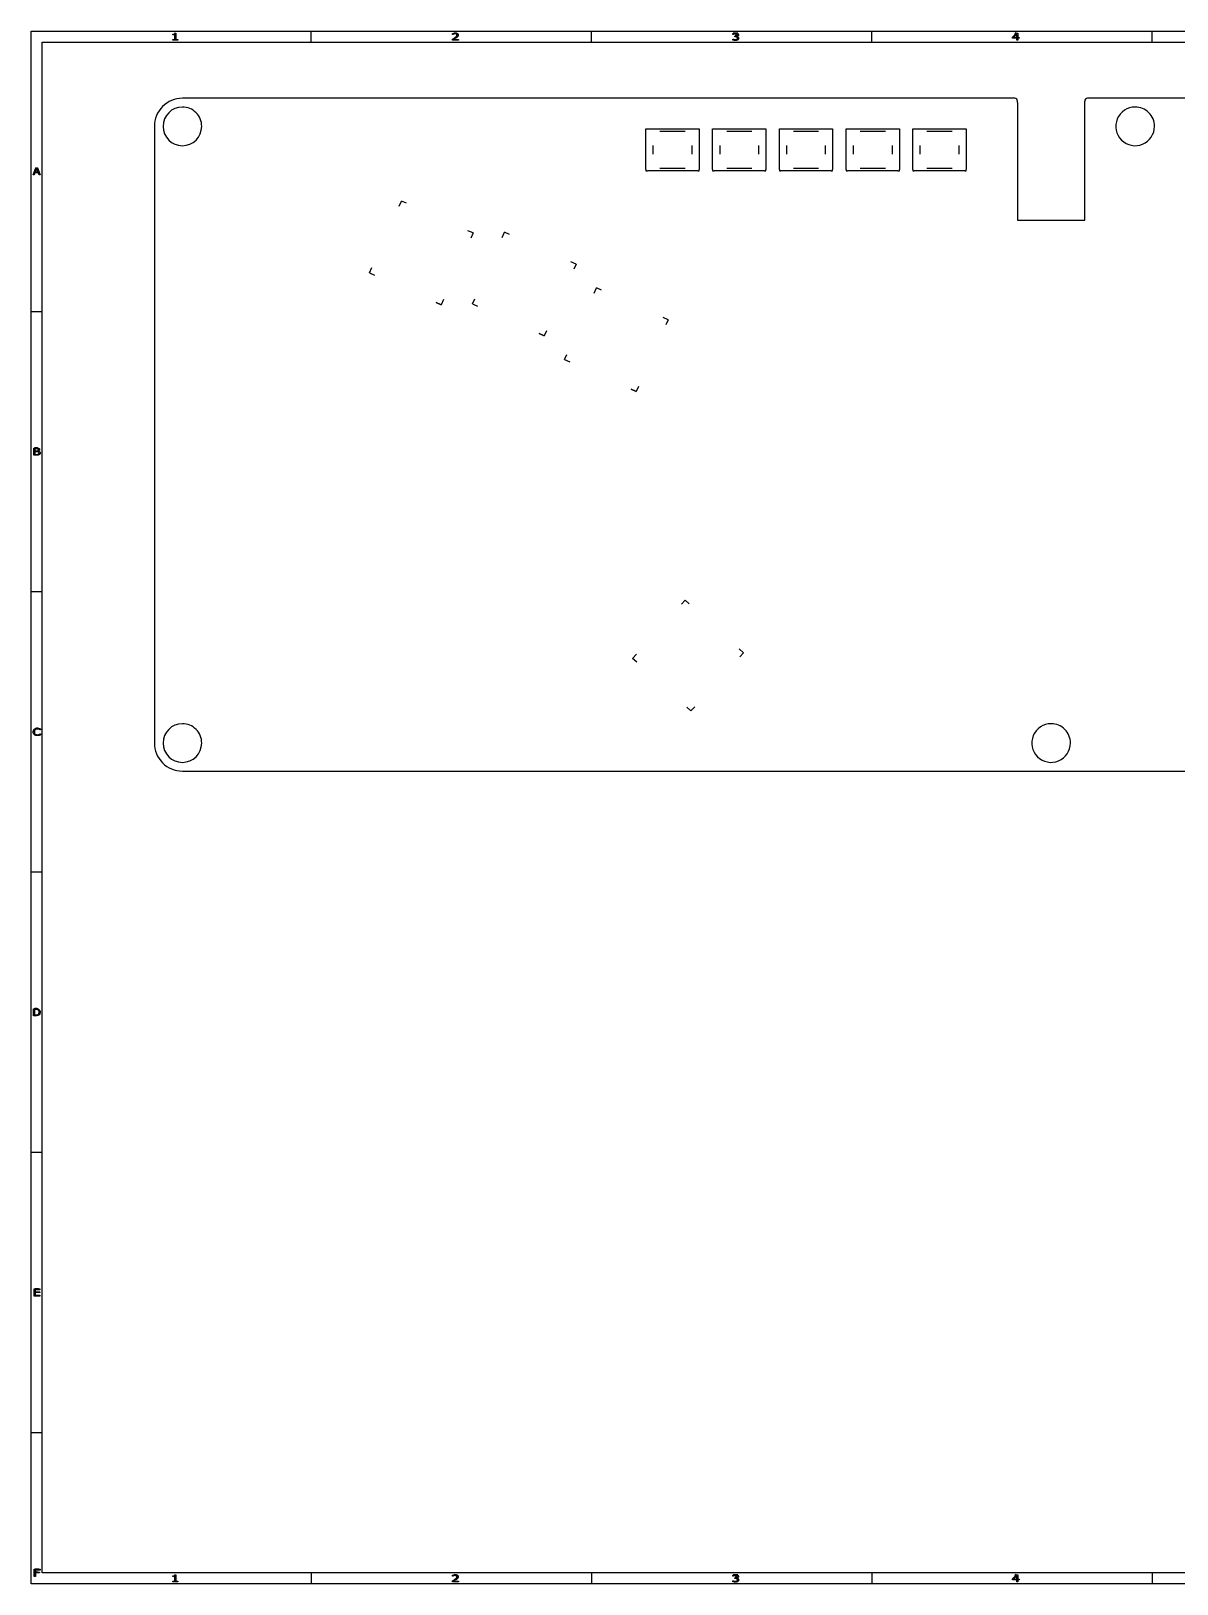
# Model space of a CAD drawing. Header units: millimetres. Extents: x 10 to 410, y 10 to 287.
# Drawn here: x 10 to 214.4, y 10 to 287 of the extents above; entities that cross this region are included whole.
import ezdxf

# ---------------------------------------------------------------- set-up
doc = ezdxf.new("R2010")
doc.units = ezdxf.units.MM
doc.layers.get('0').update_dxf_attribs({"linetype": 'CONTINUOUS'})

msp = doc.modelspace()

# ---------------------------------------------------------------- linework, layer by layer
at = {"color": 7}
for points in [[(10, 287.0022), (409.989, 287.0022), (409.989, 10), (10, 10)], [(136.13854, 285.959079)], [(186.31951, 285.706816), (186.07711, 285.706816), (186.07711, 285.3522), (185.86651, 285.3522), (185.86651, 285.706816), (185.08446, 285.706816), (185.08446, 285.901474), (185.87529, 286.612397), (186.07711, 286.612397), (186.07711, 285.84223), (186.31951, 285.84223)], [(185.86651, 285.84223), (185.86651, 286.410969), (185.23363, 285.84223)], [(12, 285.0022), (407.989, 285.0022), (407.989, 12), (12, 12)], [(37, 273.4522)], [(207, 273.4522)], [(11.627927, 261.352198), (11.431351, 261.352198), (11.295331, 261.703429), (10.695353, 261.703429), (10.559333, 261.352198), (10.372073, 261.352198), (10.877023, 262.612396), (11.122977, 262.612396)], [(11.238501, 261.847306), (10.995342, 262.465979), (10.751251, 261.847306)], [(82.2625, 238.6024), (83.1761, 238.1957)], [(100.6341, 233.0295), (101.5477, 232.6227)], [(117.0686, 223.1057), (117.9822, 222.699)], [(11.305638, 212.307679)], [(11.440419, 211.733074)], [(11.659043, 211.739782)], [(136.4412, 175.3756), (137.1103, 176.1188)], [(37, 163.4522)], [(192, 163.4522)], [(10.6595, 111.4086), (10.6595, 112.7086), (10.969, 112.7086), (11.1548, 112.6467), (11.2786, 112.5229), (11.3405, 112.3991), (11.4024, 112.1515), (11.4024, 111.9657), (11.3405, 111.7181), (11.2786, 111.5943), (11.1548, 111.4705), (10.969, 111.4086)], [(11.436238, 111.98402)], [(11.631689, 111.98101)], [(11.562832, 61.35221), (10.527896, 61.35221), (10.527896, 62.6124), (11.562832, 62.6124), (11.562832, 62.46345), (10.736782, 62.46345), (10.736782, 62.11814), (11.562832, 62.11814), (11.562832, 61.96919), (10.736782, 61.96919), (10.736782, 61.50116), (11.562832, 61.50116)], [(11.623338, 12.46345), (10.788896, 12.46345), (10.788896, 12.10799), (11.505873, 12.10799), (11.505873, 11.95903), (10.788896, 11.95903), (10.788896, 11.35221), (10.569481, 11.35221), (10.569481, 12.6124), (11.623338, 12.6124)], [(186.31951, 10.70462), (186.07711, 10.70462), (186.07711, 10.35001), (185.86651, 10.35001), (185.86651, 10.70462), (185.08446, 10.70462), (185.08446, 10.89928), (185.87529, 11.61021), (186.07711, 11.61021), (186.07711, 10.84004), (186.31951, 10.84004)], [(185.86651, 10.84004), (185.86651, 11.40878), (185.23363, 10.84004)]]:
    msp.add_lwpolyline(points, close=True, dxfattribs=at)
for points in [[(36.188986, 285.3522), (35.304925, 285.3522), (35.304925, 285.480844), (35.644948, 285.480844), (35.644948, 286.325489), (35.304925, 286.325489), (35.304925, 286.440591)], [(35.7177, 285.4086), (35.7177, 286.7086), (35.5939, 286.5229), (35.4701, 286.3991), (35.3463, 286.3372)], [(36.0892, 285.4086), (35.3463, 285.4086)], [(35.685526, 286.616671), (35.855538, 286.616671), (35.855538, 285.480886), (36.18898, 285.480886), (36.188986, 285.3522)], [(60, 285.0022), (60, 287.0022)], [(86.282219, 285.3522), (85.176593, 285.3522), (85.176593, 285.529085), (85.406932, 285.681426)], [(85.228146, 286.382199), (85.217176, 286.382199), (85.217176, 286.55993)], [(85.3463, 286.5848), (85.4082, 286.6467), (85.532, 286.7086), (85.8415, 286.7086), (85.9654, 286.6467), (86.0273, 286.5848), (86.0892, 286.461), (86.0892, 286.3372), (86.0273, 286.1515), (85.2844, 285.4086), (86.0892, 285.4086)], [(85.403643, 285.496934), (86.282221, 285.496934), (86.282219, 285.3522)], [(110, 285.0022), (110, 287.0022)], [(135.1831, 285.405527), (135.1831, 285.582411), (135.1996, 285.582411)], [(135.24131, 286.382248), (135.23031, 286.382248), (135.23031, 286.559132)], [(135.2844, 286.7086), (136.0892, 286.7086), (135.6558, 286.2134), (135.8415, 286.2134), (135.9654, 286.1515), (136.0273, 286.0895), (136.0892, 285.9657), (136.0892, 285.6562), (136.0273, 285.5324), (135.9654, 285.4705), (135.8415, 285.4086), (135.4701, 285.4086), (135.3463, 285.4705), (135.2844, 285.5324)], [(135.65916, 285.965807), (135.56046, 285.965807), (135.56046, 286.106299), (135.63726, 286.106299)], [(135.90272, 286.053019), (135.90272, 286.041169)], [(160, 285.0022), (160, 287.0022)], [(185.6558, 286.7705), (185.3463, 285.8419), (186.1511, 285.8419)], [(185.9654, 286.2753), (185.9654, 285.4086)], [(210, 285.0022), (210, 287.0022)], [(185, 275.0022), (37, 275.0022)], [(185.5, 275.0022), (185, 275.0022)], [(186, 274.2522), (186, 274.5022)], [(186, 274.2522), (186, 253.2522), (198, 253.2522), (198, 274.2522)], [(198, 274.2522), (198, 274.5022)], [(347, 275.0022), (199, 275.0022), (198.5, 275.0022)], [(32, 270.0022), (32, 160.0022)], [(119.7065, 269.5585), (119.9565, 269.5585)], [(119.7065, 269.3085), (119.7065, 269.5585)], [(119.7065, 262.3084), (119.7065, 269.3085)], [(119.9565, 269.5585), (128.9565, 269.5585), (129.2065, 269.5585)], [(126.7065, 269.0585), (122.2065, 269.0585)], [(129.2065, 269.5585), (129.2065, 269.3085), (129.2065, 262.3084)], [(131.6125, 269.5585), (131.8625, 269.5585)], [(131.6125, 269.3085), (131.6125, 269.5585)], [(131.6125, 262.3084), (131.6125, 269.3085)], [(131.8625, 269.5585), (140.8625, 269.5585), (141.1125, 269.5585)], [(138.6125, 269.0585), (134.1125, 269.0585)], [(141.1125, 269.5585), (141.1125, 269.3085), (141.1125, 262.3084)], [(143.5187, 269.5585), (143.7687, 269.5585)], [(143.5187, 269.3085), (143.5187, 269.5585)], [(143.5187, 262.3084), (143.5187, 269.3085)], [(143.7687, 269.5585), (152.7687, 269.5585), (153.0187, 269.5585)], [(150.5187, 269.0585), (146.0187, 269.0585)], [(153.0187, 269.5585), (153.0187, 269.3085), (153.0187, 262.3084)], [(155.425, 269.5585), (155.675, 269.5585)], [(155.425, 269.3085), (155.425, 269.5585)], [(155.425, 262.3084), (155.425, 269.3085)], [(155.675, 269.5585), (164.675, 269.5585), (164.925, 269.5585)], [(162.425, 269.0585), (157.925, 269.0585)], [(164.925, 269.5585), (164.925, 269.3085), (164.925, 262.3084)], [(167.3312, 269.5585), (167.5812, 269.5585)], [(167.3312, 269.3085), (167.3312, 269.5585)], [(167.3312, 262.3084), (167.3312, 269.3085)], [(167.5812, 269.5585), (176.5812, 269.5585), (176.8312, 269.5585)], [(174.3312, 269.0585), (169.8312, 269.0585)], [(176.8312, 269.5585), (176.8312, 269.3085), (176.8312, 262.3084)], [(120.9565, 266.5585), (120.9565, 265.0585)], [(127.9565, 265.0585), (127.9565, 266.5585)], [(132.8625, 266.5585), (132.8625, 265.0585)], [(139.8625, 265.0585), (139.8625, 266.5585)], [(144.7687, 266.5585), (144.7687, 265.0585)], [(151.7687, 265.0585), (151.7687, 266.5585)], [(156.675, 266.5585), (156.675, 265.0585)], [(163.675, 265.0585), (163.675, 266.5585)], [(168.5812, 266.5585), (168.5812, 265.0585)], [(175.5812, 265.0585), (175.5812, 266.5585)], [(10.5667, 261.4086), (11, 262.7086), (11.4333, 261.4086)], [(10.6905, 261.78), (11.3095, 261.78)], [(119.7065, 262.3084), (119.7065, 262.0584), (119.9565, 262.0584)], [(128.9565, 262.0584), (119.9565, 262.0584)], [(122.2065, 262.5584), (126.7065, 262.5584)], [(128.9565, 262.0584), (129.2065, 262.0584)], [(129.2065, 262.0584), (129.2065, 262.3084)], [(131.6125, 262.3084), (131.6125, 262.0584), (131.8625, 262.0584)], [(140.8625, 262.0584), (131.8625, 262.0584)], [(134.1125, 262.5584), (138.6125, 262.5584)], [(140.8625, 262.0584), (141.1125, 262.0584)], [(141.1125, 262.0584), (141.1125, 262.3084)], [(143.5187, 262.3084), (143.5187, 262.0584), (143.7687, 262.0584)], [(152.7687, 262.0584), (143.7687, 262.0584)], [(146.0187, 262.5584), (150.5187, 262.5584)], [(152.7687, 262.0584), (153.0187, 262.0584)], [(153.0187, 262.0584), (153.0187, 262.3084)], [(155.425, 262.3084), (155.425, 262.0584), (155.675, 262.0584)], [(164.675, 262.0584), (155.675, 262.0584)], [(157.925, 262.5584), (162.425, 262.5584)], [(164.675, 262.0584), (164.925, 262.0584)], [(164.925, 262.0584), (164.925, 262.3084)], [(167.3312, 262.3084), (167.3312, 262.0584), (167.5812, 262.0584)], [(176.5812, 262.0584), (167.5812, 262.0584)], [(169.8312, 262.5584), (174.3312, 262.5584)], [(176.5812, 262.0584), (176.8312, 262.0584)], [(176.8312, 262.0584), (176.8312, 262.3084)], [(75.674, 255.7661), (76.0808, 256.6796)], [(76.9943, 256.2729), (76.0808, 256.6796)], [(88.8704, 250.9853), (87.9568, 251.3921)], [(88.8704, 250.9853), (88.4637, 250.0718)], [(94.0456, 250.1931), (94.4523, 251.1067)], [(95.3659, 250.6999), (94.4523, 251.1067)], [(70.3864, 243.89), (70.7932, 244.8035)], [(70.3864, 243.89), (71.3, 243.4833)], [(107.242, 245.4124), (106.3284, 245.8191)], [(107.242, 245.4124), (106.8352, 244.4988)], [(110.4801, 240.2694), (110.8868, 241.183)], [(111.8004, 240.7762), (110.8868, 241.183)], [(83.5828, 239.1092), (83.1761, 238.1957)], [(88.758, 238.317), (89.1648, 239.2306)], [(88.758, 238.317), (89.6716, 237.9103)], [(10, 237.0022), (12, 237.0022)], [(123.6765, 235.4886), (122.7629, 235.8954)], [(123.6765, 235.4886), (123.2697, 234.5751)], [(101.9544, 233.5363), (101.5477, 232.6227)], [(105.1925, 228.3933), (105.5993, 229.3069)], [(105.1925, 228.3933), (106.1061, 227.9866)], [(118.3889, 223.6126), (117.9822, 222.699)], [(11.027595, 211.352192), (10.467253, 211.352192), (10.467253, 212.61239), (10.935265, 212.61239)], [(11.0929, 212.0895), (11.2786, 212.0276), (11.3405, 211.9657), (11.4024, 211.8419), (11.4024, 211.6562), (11.3405, 211.5324), (11.2786, 211.4705), (11.1548, 211.4086), (10.6595, 211.4086), (10.6595, 212.7086), (11.0929, 212.7086), (11.2167, 212.6467), (11.2786, 212.5848), (11.3405, 212.461), (11.3405, 212.3372), (11.2786, 212.2134), (11.2167, 212.1515), (11.0929, 212.0895), (10.6595, 212.0895)], [(11.007433, 211.964127), (10.677383, 211.964127), (10.677383, 211.495256), (10.955431, 211.495256)], [(10.92784, 212.469344), (10.677384, 212.469344), (10.677384, 212.105419), (10.949065, 212.105419)], [(11.314135, 212.075808), (11.314135, 212.069008)], [(10, 187.0022), (12, 187.0022)], [(126.7063, 185.4866), (126.0371, 184.7435)], [(126.7063, 185.4866), (127.4494, 184.8175)], [(118.0076, 175.8257), (117.3384, 175.0826)], [(118.0816, 174.4135), (117.3384, 175.0826)], [(136.3671, 176.7879), (137.1103, 176.1188)], [(127.7425, 165.7148), (126.9993, 166.3839)], [(127.7425, 165.7148), (128.4116, 166.4579)], [(11.4024, 161.5324), (11.3405, 161.4705), (11.1548, 161.4086), (11.031, 161.4086), (10.8452, 161.4705), (10.7214, 161.5943), (10.6595, 161.7181), (10.5976, 161.9657), (10.5976, 162.1515), (10.6595, 162.3991), (10.7214, 162.5229), (10.8452, 162.6467), (11.031, 162.7086), (11.1548, 162.7086), (11.3405, 162.6467), (11.4024, 162.5848)], [(11.661637, 162.52446), (11.661637, 162.32557), (11.646007, 162.32557)], [(11.647051, 161.64017), (11.661641, 161.64017), (11.661643, 161.44361)], [(37, 155.0022), (347, 155.0022)], [(10, 137.0022), (12, 137.0022)], [(10.798875, 111.35222), (10.443844, 111.35222), (10.443844, 112.61241), (10.795098, 112.61241)], [(10.806431, 112.46897), (10.630804, 112.46897), (10.630804, 111.49652), (10.806431, 111.49652)], [(10, 87.0022), (12, 87.0022)], [(11.3405, 61.4086), (10.7214, 61.4086), (10.7214, 62.7086), (11.3405, 62.7086)], [(10.7214, 62.0895), (11.1548, 62.0895)], [(10, 37.0022), (12, 37.0022)], [(10.7524, 11.4086), (10.7524, 12.7086), (11.3714, 12.7086)], [(11.1857, 12.0895), (10.7524, 12.0895)], [(36.188986, 10.35001), (35.304925, 10.35001), (35.304925, 10.47865), (35.644948, 10.47865), (35.644948, 11.3233), (35.304925, 11.3233), (35.304925, 11.4384)], [(35.7177, 10.4064), (35.7177, 11.7064), (35.5939, 11.5207), (35.4701, 11.3969), (35.3463, 11.335)], [(35.685526, 11.6139), (35.855538, 11.6139), (35.855538, 10.47811), (36.18898, 10.47811), (36.188986, 10.35001)], [(60, 12), (60, 10)], [(85.228146, 11.38007), (85.217176, 11.38007), (85.217176, 11.5578)], [(85.3463, 11.5826), (85.4082, 11.6445), (85.532, 11.7064), (85.8415, 11.7064), (85.9654, 11.6445), (86.0273, 11.5826), (86.0892, 11.4588), (86.0892, 11.335), (86.0273, 11.1493), (85.2844, 10.4064), (86.0892, 10.4064)], [(110, 12), (110, 10)], [(135.24131, 11.37974), (135.23031, 11.37974), (135.23031, 11.55663)], [(135.2844, 11.7064), (136.0892, 11.7064), (135.6558, 11.2112), (135.8415, 11.2112), (135.9654, 11.1493), (136.0273, 11.0873), (136.0892, 10.9635), (136.0892, 10.654), (136.0273, 10.5302), (135.9654, 10.4683), (135.8415, 10.4064), (135.4701, 10.4064), (135.3463, 10.4683), (135.2844, 10.5302)], [(135.65916, 10.96383), (135.56046, 10.96383), (135.56046, 11.10433), (135.63726, 11.10433)], [(160, 12), (160, 10)], [(185.6558, 11.7683), (185.3463, 10.8397), (186.1511, 10.8397)], [(185.9654, 11.2731), (185.9654, 10.4064)], [(210, 12), (210, 10)], [(36.0892, 10.4064), (35.3463, 10.4064)], [(86.282219, 10.35001), (85.176593, 10.35001), (85.176593, 10.52689)], [(85.403643, 10.49483), (86.282221, 10.49483), (86.282219, 10.35001)], [(135.1831, 10.40342), (135.1831, 10.5803), (135.1996, 10.5803)], [(135.90272, 11.05051), (135.90272, 11.03861)], [(136.13854, 10.95651), (136.13853, 10.95683)]]:
    msp.add_lwpolyline(points, dxfattribs=at)
for points in [[(35.304925, 286.440591), (35.350992, 286.440591), (35.40035, 286.443424), (35.452999, 286.449091)], [(35.452999, 286.449091), (35.505646, 286.455291), (35.545498, 286.464038), (35.572556, 286.475331)], [(35.572556, 286.475331), (35.606189, 286.489438), (35.632513, 286.507211), (35.651526, 286.528651)], [(35.651526, 286.528651), (35.671273, 286.550658), (35.682606, 286.579998), (35.685526, 286.616671)], [(85.217176, 286.55993), (85.269096, 286.579677), (85.338198, 286.597733), (85.424481, 286.6141)], [(85.455194, 286.465139), (85.377683, 286.447086), (85.302001, 286.419439), (85.228146, 286.382199)], [(85.637272, 285.650968), (85.553911, 285.595675), (85.476035, 285.54433), (85.403643, 285.496934)], [(85.406932, 285.681426), (85.484443, 285.732206), (85.556469, 285.782704), (85.623011, 285.83292)], [(85.424481, 286.6141), (85.511498, 286.63046), (85.59559, 286.63864), (85.676757, 286.63864)], [(85.671274, 286.492219), (85.604734, 286.492219), (85.532707, 286.483192), (85.455194, 286.465139)], [(85.623011, 285.83292), (85.763408, 285.937866), (85.859566, 286.021089), (85.911483, 286.08259)], [(85.879676, 285.823621), (85.801434, 285.764374), (85.720633, 285.706823), (85.637272, 285.650968)], [(85.904903, 286.436359), (85.84933, 286.473599), (85.771453, 286.492219), (85.671274, 286.492219)], [(85.676757, 286.63864), (85.84421, 286.63864), (85.975466, 286.607327), (86.070527, 286.5447)], [(86.018977, 285.936184), (85.98095, 285.902331), (85.934517, 285.86481), (85.879676, 285.823621)], [(85.989363, 286.283172), (85.989363, 286.348619), (85.96121, 286.399681), (85.904903, 286.436359)], [(85.911483, 286.08259), (85.963403, 286.144657), (85.989363, 286.211517), (85.989363, 286.283172)], [(86.119887, 286.039437), (86.091367, 286.004457), (86.05773, 285.970039), (86.018977, 285.936184)], [(86.070527, 286.5447), (86.165587, 286.482633), (86.213117, 286.398282), (86.213117, 286.291645)], [(86.188987, 286.157078), (86.173634, 286.115891), (86.1506, 286.076678), (86.119887, 286.039437)], [(86.213117, 286.291645), (86.213117, 286.243685), (86.205074, 286.198829), (86.188987, 286.157078)], [(135.39918, 285.351357), (135.311433, 285.367717), (135.239407, 285.385774), (135.1831, 285.405527)], [(135.1996, 285.582411), (135.261733, 285.550818), (135.334857, 285.524581), (135.41897, 285.503701)], [(135.23031, 286.559132), (135.282243, 286.578879), (135.351343, 286.596935), (135.43761, 286.613302)], [(135.46287, 286.463498), (135.38463, 286.444318), (135.310777, 286.417235), (135.24131, 286.382248)], [(135.66682, 285.325967), (135.576147, 285.325967), (135.486933, 285.33443), (135.39918, 285.351357)], [(135.41897, 285.503701), (135.503057, 285.482821), (135.584223, 285.472381), (135.66247, 285.472381)], [(135.43761, 286.613302), (135.52463, 286.630229), (135.608723, 286.638692), (135.68989, 286.638692)], [(135.68443, 286.492268), (135.614963, 286.492268), (135.54111, 286.482678), (135.46287, 286.463498)], [(135.63726, 286.106299), (135.748407, 286.106299), (135.836887, 286.124072), (135.9027, 286.159619)], [(135.81052, 285.955647), (135.76372, 285.96242), (135.713267, 285.965807), (135.65916, 285.965807)], [(135.66247, 285.472381), (135.708537, 285.472381), (135.75753, 285.478304), (135.80945, 285.490151)], [(135.91032, 285.353897), (135.83646, 285.335277), (135.755293, 285.325967), (135.66682, 285.325967)], [(135.80619, 286.483768), (135.77039, 286.489435), (135.729803, 286.492268), (135.68443, 286.492268)], [(135.68989, 286.638692), (135.769597, 286.638692), (135.839793, 286.633049), (135.90048, 286.621762)], [(135.9071, 286.453298), (135.875633, 286.467971), (135.841997, 286.478128), (135.80619, 286.483768)], [(135.80945, 285.490151), (135.861383, 285.501998), (135.903427, 285.519488), (135.93558, 285.542621)], [(135.93008, 285.920097), (135.897147, 285.93759), (135.857293, 285.94944), (135.81052, 285.955647)], [(135.90048, 286.621762), (135.961147, 286.610475), (136.01599, 286.592419), (136.06501, 286.567592)], [(135.9027, 286.159619), (135.969233, 286.195732), (136.0025, 286.248205), (136.0025, 286.317038)], [(136.12867, 286.151189), (136.06507, 286.099282), (135.989753, 286.066559), (135.90272, 286.053019)], [(135.90272, 286.041169), (135.937787, 286.036636), (135.978003, 286.027046), (136.02337, 286.012399)], [(135.9773, 286.396588), (135.9605, 286.419721), (135.9371, 286.438625), (135.9071, 286.453298)], [(136.10446, 285.441917), (136.049593, 285.402424), (135.98488, 285.373084), (135.91032, 285.353897)], [(136.00688, 285.849847), (135.988613, 285.879754), (135.963013, 285.90317), (135.93008, 285.920097)], [(135.93558, 285.542621), (135.969247, 285.567448), (135.994113, 285.594814), (136.01018, 285.624721)], [(136.0025, 286.317038), (136.0025, 286.347505), (135.9941, 286.374021), (135.9773, 286.396588)], [(136.03538, 285.73813), (136.03538, 285.78327), (136.02588, 285.820509), (136.00688, 285.849847)], [(136.01018, 285.624721), (136.02698, 285.654628), (136.03538, 285.692431), (136.03538, 285.73813)], [(136.02337, 286.012399), (136.068703, 285.998292), (136.107093, 285.980519), (136.13854, 285.959079)], [(136.06501, 286.567592), (136.117677, 286.540512), (136.15753, 286.507785), (136.18457, 286.469412)], [(136.21853, 285.567175), (136.191463, 285.519215), (136.15344, 285.477462), (136.10446, 285.441917)], [(136.22517, 286.334845), (136.22517, 286.264881), (136.193003, 286.203662), (136.12867, 286.151189)], [(136.13853, 285.959025), (136.173597, 285.934765), (136.202463, 285.904298), (136.22513, 285.867625)], [(136.18457, 286.469412), (136.211637, 286.431045), (136.22517, 286.38619), (136.22517, 286.334845)], [(136.25913, 285.72544), (136.25913, 285.667887), (136.245597, 285.615132), (136.21853, 285.567175)], [(136.22513, 285.867625), (136.247797, 285.830952), (136.25913, 285.783557), (136.25913, 285.72544)], [(37, 275.0022), (35.673918, 275.0022), (34.402148, 274.475416), (33.464466, 273.537734)], [(185.853553, 274.855753), (185.759785, 274.949522), (185.632608, 275.0022), (185.5, 275.0022)], [(186, 274.5022), (186, 274.634808), (185.947322, 274.761985), (185.853553, 274.855753)], [(198.146447, 274.855753), (198.052678, 274.761985), (198, 274.634808), (198, 274.5022)], [(198.5, 275.0022), (198.367392, 275.0022), (198.240215, 274.949522), (198.146447, 274.855753)], [(33.464466, 273.537734), (32.526784, 272.600052), (32, 271.328282), (32, 270.0022)], [(37, 273.4522), (35.094618, 273.4522), (33.55, 271.907582), (33.55, 270.0022)], [(39.439518, 272.441718), (38.792518, 273.088719), (37.914997, 273.4522), (37, 273.4522)], [(40.45, 270.0022), (40.45, 270.917197), (40.086519, 271.794718), (39.439518, 272.441718)], [(207, 273.4522), (205.604605, 273.4522), (204.34661, 272.611634), (203.812616, 271.322458)], [(209.439518, 272.441718), (208.792518, 273.088719), (207.914997, 273.4522), (207, 273.4522)], [(210.45, 270.0022), (210.45, 270.917197), (210.086519, 271.794718), (209.439518, 272.441718)], [(33.55, 270.0022), (33.55, 268.096818), (35.094618, 266.5522), (37, 266.5522)], [(37, 266.5522), (38.905382, 266.5522), (40.45, 268.096818), (40.45, 270.0022)], [(203.812616, 271.322458), (203.278621, 270.033281), (203.573789, 268.549375), (204.560482, 267.562682)], [(208.320258, 266.814816), (209.609434, 267.34881), (210.45, 268.606805), (210.45, 270.0022)], [(204.560482, 267.562682), (205.547175, 266.575989), (207.031081, 266.280821), (208.320258, 266.814816)], [(11.104008, 212.463444), (11.056608, 212.467377), (10.997885, 212.469344), (10.92784, 212.469344)], [(10.935265, 212.61239), (11.050588, 212.61239), (11.136904, 212.609003), (11.194211, 212.60223)], [(10.949065, 212.105419), (11.014865, 212.105419), (11.06722, 212.107952), (11.10613, 212.113019)], [(10.955431, 211.495256), (11.047406, 211.495256), (11.122755, 211.498923), (11.181478, 211.506256)], [(11.183601, 211.957327), (11.135488, 211.96186), (11.076765, 211.964127), (11.007433, 211.964127)], [(11.298214, 211.375892), (11.227464, 211.360092), (11.137258, 211.352192), (11.027595, 211.352192)], [(11.224991, 212.435514), (11.191738, 212.450747), (11.15141, 212.460057), (11.104008, 212.463444)], [(11.10613, 212.113019), (11.145043, 212.118686), (11.181126, 212.129969), (11.214378, 212.146869)], [(11.181478, 211.506256), (11.240198, 211.514156), (11.288308, 211.528263), (11.325809, 211.548576)], [(11.307767, 211.930247), (11.273807, 211.944354), (11.232418, 211.95338), (11.183601, 211.957327)], [(11.194211, 212.60223), (11.251518, 212.595457), (11.306349, 212.58135), (11.358706, 212.55991)], [(11.214378, 212.146869), (11.247631, 212.163796), (11.270978, 212.185519), (11.284418, 212.212039)], [(11.286541, 212.384734), (11.273808, 212.405607), (11.253291, 212.422534), (11.224991, 212.435514)], [(11.284418, 212.212039), (11.298565, 212.239119), (11.305638, 212.270999), (11.305638, 212.307679)], [(11.305641, 212.307714), (11.305641, 212.338181), (11.299274, 212.363854), (11.286541, 212.384734)], [(11.494546, 211.455452), (11.435113, 211.418212), (11.369669, 211.391692), (11.298214, 211.375892)], [(11.41177, 211.854077), (11.39267, 211.883984), (11.358002, 211.909374), (11.307767, 211.930247)], [(11.466955, 212.176523), (11.428748, 212.13477), (11.377808, 212.101198), (11.314135, 212.075808)], [(11.314135, 212.069008), (11.420968, 212.051515), (11.50516, 212.013994), (11.566713, 211.956445)], [(11.325809, 211.548576), (11.365429, 211.570583), (11.394436, 211.595689), (11.412829, 211.623896)], [(11.358706, 212.55991), (11.416719, 212.53565), (11.458816, 212.504337), (11.484995, 212.46597)], [(11.44042, 211.733051), (11.44042, 211.783831), (11.43087, 211.824173), (11.41177, 211.854077)], [(11.412829, 211.623896), (11.431222, 211.652109), (11.440419, 211.688502), (11.440419, 211.733074)], [(11.524265, 212.32971), (11.524265, 212.269903), (11.505162, 212.218841), (11.466955, 212.176523)], [(11.484995, 212.46597), (11.511175, 212.428163), (11.524265, 212.382743), (11.524265, 212.32971)], [(11.614468, 211.573939), (11.584755, 211.525979), (11.544781, 211.486483), (11.494546, 211.455452)], [(11.566713, 211.956445), (11.628266, 211.899458), (11.659043, 211.827237), (11.659043, 211.739782)], [(11.659038, 211.739821), (11.659038, 211.677194), (11.644181, 211.6219), (11.614468, 211.573939)], [(37, 163.4522), (35.094618, 163.4522), (33.55, 161.907582), (33.55, 160.0022)], [(39.439518, 162.441718), (38.792518, 163.088719), (37.914997, 163.4522), (37, 163.4522)], [(192, 163.4522), (190.604605, 163.4522), (189.34661, 162.611634), (188.812616, 161.322458)], [(194.439518, 162.441718), (193.792518, 163.088719), (192.914997, 163.4522), (192, 163.4522)], [(10.374821, 161.98101), (10.374821, 162.084823), (10.392881, 162.177637), (10.429001, 162.25945)], [(10.431091, 161.6924), (10.393578, 161.775347), (10.374821, 161.87155), (10.374821, 161.98101)], [(10.429001, 162.25945), (10.465121, 162.341263), (10.517219, 162.41038), (10.585295, 162.4668)], [(10.587385, 161.48844), (10.5207, 161.54204), (10.468602, 161.610027), (10.431091, 161.6924)], [(10.585295, 162.4668), (10.651288, 162.521533), (10.730824, 162.563287), (10.823903, 162.59206)], [(10.827035, 161.36741), (10.735343, 161.393343), (10.65546, 161.433687), (10.587385, 161.48844)], [(10.629056, 162.20463), (10.602663, 162.140297), (10.589466, 162.06582), (10.589466, 161.9812)], [(10.589466, 161.9812), (10.589466, 161.892613), (10.604053, 161.81644), (10.633226, 161.75268)], [(10.741587, 162.36543), (10.69366, 162.323097), (10.65615, 162.269497), (10.629056, 162.20463)], [(10.633226, 161.75268), (10.663093, 161.688947), (10.701298, 161.63704), (10.747841, 161.59696)], [(10.909343, 162.46103), (10.846823, 162.440697), (10.790904, 162.40883), (10.741587, 162.36543)], [(10.747841, 161.59696), (10.796468, 161.555227), (10.853081, 161.524193), (10.91768, 161.50386)], [(10.823903, 162.59206), (10.917679, 162.62086), (11.021528, 162.63526), (11.135449, 162.63526)], [(11.134413, 161.32931), (11.021881, 161.32931), (10.919422, 161.34201), (10.827035, 161.36741)], [(11.121902, 162.49233), (11.043408, 162.49233), (10.972555, 162.481897), (10.909343, 162.46103)], [(10.91768, 161.50386), (10.982973, 161.484127), (11.051743, 161.47426), (11.123988, 161.47426)], [(11.391769, 162.45253), (11.307718, 162.479063), (11.217762, 162.49233), (11.121902, 162.49233)], [(11.123988, 161.47426), (11.223321, 161.47426), (11.316403, 161.488093), (11.403233, 161.51576)], [(11.298, 161.34121), (11.24868, 161.333277), (11.194151, 161.32931), (11.134413, 161.32931)], [(11.135449, 162.63526), (11.218806, 162.63526), (11.301815, 162.627093), (11.384477, 162.61076)], [(11.43658, 161.36831), (11.394207, 161.357577), (11.348013, 161.348543), (11.298, 161.34121)], [(11.384477, 162.61076), (11.467834, 162.594427), (11.56022, 162.56566), (11.661637, 162.52446)], [(11.646007, 162.32557), (11.560566, 162.383703), (11.47582, 162.426023), (11.391769, 162.45253)], [(11.403233, 161.51576), (11.490063, 161.543427), (11.571336, 161.584897), (11.647051, 161.64017)], [(11.557448, 161.40551), (11.526881, 161.393643), (11.486592, 161.381243), (11.43658, 161.36831)], [(11.661643, 161.44361), (11.623436, 161.430077), (11.588705, 161.417377), (11.557448, 161.40551)], [(40.45, 160.0022), (40.45, 160.917197), (40.086519, 161.794718), (39.439518, 162.441718)], [(188.812616, 161.322458), (188.278621, 160.033281), (188.573789, 158.549375), (189.560482, 157.562682)], [(195.45, 160.0022), (195.45, 160.917197), (195.086519, 161.794718), (194.439518, 162.441718)], [(32, 160.0022), (32, 158.676118), (32.526784, 157.404348), (33.464466, 156.466666)], [(33.55, 160.0022), (33.55, 158.096818), (35.094618, 156.5522), (37, 156.5522)], [(37, 156.5522), (38.905382, 156.5522), (40.45, 158.096818), (40.45, 160.0022)], [(193.320258, 156.814816), (194.609434, 157.34881), (195.45, 158.606805), (195.45, 160.0022)], [(33.464466, 156.466666), (34.402148, 155.528984), (35.673918, 155.0022), (37, 155.0022)], [(189.560482, 157.562682), (190.547175, 156.575989), (192.031081, 156.280821), (193.320258, 156.814816)], [(10.795098, 112.61241), (10.932327, 112.61241), (11.041228, 112.603377), (11.121803, 112.58531)], [(11.110472, 111.37592), (11.031786, 111.36012), (10.92792, 111.35222), (10.798875, 111.35222)], [(11.030214, 112.45207), (10.967894, 112.463337), (10.8933, 112.46897), (10.806431, 112.46897)], [(10.806431, 111.49652), (10.896448, 111.49652), (10.97482, 111.502453), (11.041545, 111.51432)], [(11.206786, 112.39367), (11.151393, 112.42187), (11.092535, 112.441337), (11.030214, 112.45207)], [(11.041545, 111.51432), (11.1089, 111.526187), (11.17059, 111.548187), (11.226615, 111.58032)], [(11.325757, 111.45292), (11.26155, 111.417387), (11.189789, 111.39172), (11.110472, 111.37592)], [(11.121803, 112.58531), (11.203007, 112.567843), (11.271621, 112.543577), (11.327646, 112.51251)], [(11.378636, 112.23371), (11.340236, 112.301417), (11.282953, 112.354737), (11.206786, 112.39367)], [(11.226615, 111.58032), (11.296488, 111.620387), (11.348736, 111.673143), (11.383358, 111.73859)], [(11.547652, 111.66958), (11.492259, 111.576487), (11.418294, 111.504267), (11.325757, 111.45292)], [(11.327646, 112.51251), (11.423328, 112.45891), (11.497922, 112.387533), (11.551429, 112.29838)], [(11.436236, 111.98404), (11.436236, 112.08278), (11.417036, 112.166003), (11.378636, 112.23371)], [(11.383358, 111.73859), (11.418611, 111.804057), (11.436238, 111.885867), (11.436238, 111.98402)], [(11.631692, 111.98104), (11.631692, 111.8665), (11.603679, 111.76268), (11.547652, 111.66958)], [(11.551429, 112.29838), (11.604936, 112.209233), (11.631689, 112.103443), (11.631689, 111.98101)], [(35.304925, 11.4384), (35.350992, 11.4384), (35.40035, 11.441067), (35.452999, 11.4464)], [(35.452999, 11.4464), (35.505646, 11.4524), (35.545498, 11.461133), (35.572556, 11.4726)], [(35.572556, 11.4726), (35.606189, 11.486733), (35.632513, 11.5045), (35.651526, 11.5259)], [(35.651526, 11.5259), (35.671273, 11.5479), (35.682606, 11.577233), (35.685526, 11.6139)], [(85.217176, 11.5578), (85.269096, 11.577533), (85.338198, 11.5956), (85.424481, 11.612)], [(85.455194, 11.46297), (85.377683, 11.444903), (85.302001, 11.41727), (85.228146, 11.38007)], [(85.424481, 11.612), (85.511498, 11.628333), (85.59559, 11.6365), (85.676757, 11.6365)], [(85.671274, 11.49007), (85.604734, 11.49007), (85.532707, 11.481037), (85.455194, 11.46297)], [(85.623011, 10.83073), (85.763408, 10.935677), (85.859566, 11.0189), (85.911483, 11.0804)], [(85.904903, 11.43417), (85.84933, 11.471437), (85.771453, 11.49007), (85.671274, 11.49007)], [(85.676757, 11.6365), (85.84421, 11.6365), (85.975466, 11.6052), (86.070527, 11.5426)], [(85.989363, 11.28098), (85.989363, 11.346447), (85.96121, 11.39751), (85.904903, 11.43417)], [(85.911483, 11.0804), (85.963403, 11.142467), (85.989363, 11.209327), (85.989363, 11.28098)], [(86.070527, 11.5426), (86.165587, 11.480533), (86.213117, 11.39618), (86.213117, 11.28954)], [(86.188987, 11.15498), (86.173634, 11.11378), (86.1506, 11.074567), (86.119887, 11.03734)], [(86.213117, 11.28954), (86.213117, 11.241607), (86.205074, 11.196753), (86.188987, 11.15498)], [(135.23031, 11.55663), (135.282243, 11.576363), (135.351343, 11.59443), (135.43761, 11.61083)], [(135.46287, 11.46104), (135.38463, 11.44184), (135.310777, 11.41474), (135.24131, 11.37974)], [(135.43761, 11.61083), (135.52463, 11.627763), (135.608723, 11.63623), (135.68989, 11.63623)], [(135.68443, 11.48984), (135.614963, 11.48984), (135.54111, 11.48024), (135.46287, 11.46104)], [(135.63726, 11.10433), (135.748407, 11.10433), (135.836887, 11.122097), (135.9027, 11.15763)], [(135.80619, 11.48184), (135.77039, 11.487173), (135.729803, 11.48984), (135.68443, 11.48984)], [(135.68989, 11.63623), (135.769597, 11.63623), (135.839793, 11.630597), (135.90048, 11.61933)], [(135.9071, 11.45134), (135.875633, 11.466007), (135.841997, 11.476173), (135.80619, 11.48184)], [(135.90048, 11.61933), (135.961147, 11.608063), (136.01599, 11.589997), (136.06501, 11.56513)], [(135.9027, 11.15763), (135.969233, 11.193763), (136.0025, 11.246233), (136.0025, 11.31504)], [(136.12867, 11.14871), (136.06507, 11.096777), (135.989753, 11.064043), (135.90272, 11.05051)], [(135.9773, 11.39464), (135.9605, 11.417773), (135.9371, 11.436673), (135.9071, 11.45134)], [(136.0025, 11.31504), (136.0025, 11.345507), (135.9941, 11.37204), (135.9773, 11.39464)], [(136.06501, 11.56513), (136.117677, 11.538063), (136.15753, 11.50533), (136.18457, 11.46693)], [(136.22517, 11.33237), (136.22517, 11.262403), (136.193003, 11.201183), (136.12867, 11.14871)], [(136.18457, 11.46693), (136.211637, 11.428597), (136.22517, 11.383743), (136.22517, 11.33237)], [(85.176593, 10.52689), (85.253372, 10.57769), (85.330152, 10.62847), (85.406932, 10.67923)], [(85.637272, 10.64887), (85.553911, 10.593603), (85.476035, 10.542257), (85.403643, 10.49483)], [(85.406932, 10.67923), (85.484443, 10.73003), (85.556469, 10.78053), (85.623011, 10.83073)], [(85.879676, 10.82152), (85.801434, 10.762253), (85.720633, 10.704703), (85.637272, 10.64887)], [(86.018977, 10.93408), (85.98095, 10.900213), (85.934517, 10.862693), (85.879676, 10.82152)], [(86.119887, 11.03734), (86.091367, 11.00234), (86.05773, 10.96792), (86.018977, 10.93408)], [(135.39918, 10.34922), (135.311433, 10.365553), (135.239407, 10.38362), (135.1831, 10.40342)], [(135.1996, 10.5803), (135.261733, 10.5487), (135.334857, 10.522467), (135.41897, 10.5016)], [(135.66682, 10.32382), (135.576147, 10.32382), (135.486933, 10.332287), (135.39918, 10.34922)], [(135.41897, 10.5016), (135.503057, 10.480733), (135.584223, 10.4703), (135.66247, 10.4703)], [(135.81052, 10.95363), (135.76372, 10.96043), (135.713267, 10.96383), (135.65916, 10.96383)], [(135.66247, 10.4703), (135.708537, 10.4703), (135.75753, 10.476233), (135.80945, 10.4881)], [(135.91032, 10.35172), (135.83646, 10.33312), (135.755293, 10.32382), (135.66682, 10.32382)], [(135.80945, 10.4881), (135.861383, 10.499967), (135.903427, 10.517467), (135.93558, 10.5406)], [(135.93008, 10.91803), (135.897147, 10.935497), (135.857293, 10.947363), (135.81052, 10.95363)], [(135.90272, 11.03861), (135.937787, 11.033943), (135.978003, 11.024343), (136.02337, 11.00981)], [(136.10446, 10.43972), (136.049593, 10.400253), (135.98488, 10.37092), (135.91032, 10.35172)], [(136.00688, 10.84783), (135.988613, 10.877697), (135.963013, 10.901097), (135.93008, 10.91803)], [(135.93558, 10.5406), (135.969247, 10.5654), (135.994113, 10.592767), (136.01018, 10.6227)], [(136.03538, 10.73611), (136.03538, 10.781243), (136.02588, 10.818483), (136.00688, 10.84783)], [(136.01018, 10.6227), (136.02698, 10.652633), (136.03538, 10.690437), (136.03538, 10.73611)], [(136.02337, 11.00981), (136.068703, 10.995677), (136.107093, 10.97791), (136.13854, 10.95651)], [(136.21853, 10.56498), (136.191463, 10.517047), (136.15344, 10.475293), (136.10446, 10.43972)], [(136.13853, 10.95683), (136.173597, 10.932563), (136.202463, 10.902097), (136.22513, 10.86543)], [(136.25913, 10.72324), (136.25913, 10.665707), (136.245597, 10.612953), (136.21853, 10.56498)], [(136.22513, 10.86543), (136.247797, 10.828763), (136.25913, 10.781367), (136.25913, 10.72324)]]:
    msp.add_open_spline(points, degree=3, dxfattribs=at)

doc.saveas('drawing.dxf')
